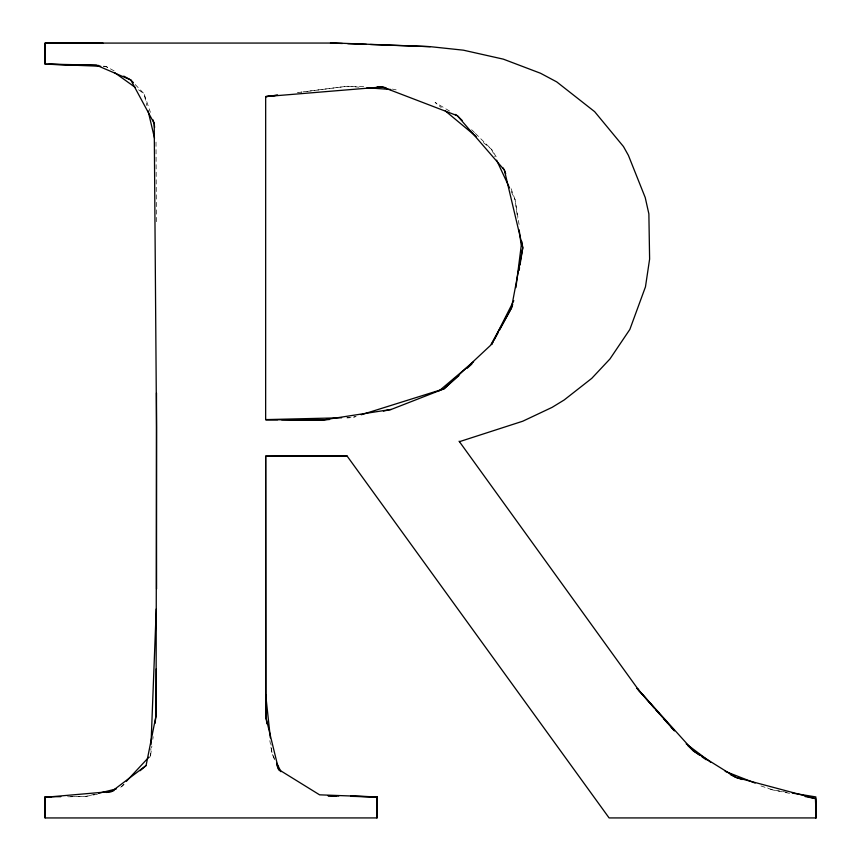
<?xml version="1.0" encoding="UTF-8"?>
<svg xmlns="http://www.w3.org/2000/svg" width="861" height="861" viewBox="0 0 861 861"><rect width="100%" height="100%" fill="white"/><g stroke="black" fill="none" stroke-linecap="round" stroke-linejoin="round"><path stroke-width="0.65" stroke-dasharray="4.3 3.23" d="M149.599 757.583L150.61 755.301L150.869 748.596M150.61 755.301L151.88 746.013M152.795 739.373L153.161 736.715M123.715 784.145L120.12 787.987L124.113 784.532M356.142 416.337L353.591 417.122L357.487 416.444M94.699 794.251L85.799 796.436L68.32 796.791M97.444 794.208L85.799 796.436L67.406 796.597M301.673 92.095L297.669 92.611L301.662 92.019M307 91.417L346.983 86.283L365.301 86.638M302.997 91.858L346.983 86.283L358.94 87.155M346.972 417.972L350.976 417.628M346.972 417.639L349.641 417.574M103.428 66.383L106.075 66.491L114.309 70.979M103.621 66.146L106.075 66.491L109.325 68.826M787.019 792.238L772.597 789.903L759.919 785.576M789.515 793.336L772.597 789.903L767.603 787.944M392.379 89.081L396.157 89.878M449.571 111.069L435.085 102.416L441.241 107.539M138.61 89.835L144.035 93.72L150.395 112.328M483.355 142.528L491.566 149.351L497.626 159.145M471.613 129.731L474.465 132.54M475.412 133.477L491.566 149.351L494.935 156.562M135.209 84.539L144.035 93.72L146.811 105.505M274.422 758.401L272.044 753.579L269.859 740.654M511.197 191.433L515.126 199.849L519.054 224.463M274.573 759.703L272.044 753.579L271.054 744.399M511.09 188.667L515.126 199.849L517.579 218.124M156.002 142.087L156.422 222.719"/><path stroke-width="1.29" d="M45.063 817.885L45.063 796.791L60.83 796.662M269.665 96.077L265.672 96.583L265.651 419.619L321.627 420.168L329.623 419.479M156.271 668.879L156.078 715.48L154.98 723.444M376.924 817.928L377.129 796.952L319.592 794.832L278.62 769.497L276.596 764.6M151.019 744.571L156.25 609.028M515.911 287.628L521.249 245.546L519.151 229.876M519.129 270.311L519.56 267.663M519.99 265.016L522.778 247.785L521.744 241.306M140.085 770.724L146.079 765.547L156.078 715.48L156.53 427.121L154.216 123.489L152.946 119.765M512.715 304.385L511.445 308.077L499.305 330.484M513.802 300.65L491.534 344.604L492.922 342.269M494.192 339.912L498.024 332.841M126.406 781.261L148.813 757.228M458.935 375.568L444.028 388.828L361.265 414.754M466.877 368.497L471.85 364.074M439.293 390.722L473.593 361.781M146.079 765.547L111.672 791.485L106.495 792.475M114.082 790.484L111.672 791.485L45.472 797.254L50.842 797.146M383.414 411.063L391.185 409.449L444.028 388.828L490.522 345.369L511.445 308.077L522.778 247.785L504.352 170.026L503.007 167.852M459.451 441.671L522.767 421.212L552.127 407.35L564.181 399.967L591.776 378.345L609.943 358.972L629.843 329.44L645.459 286.864L649.614 259.086L648.871 213.872L645.233 197.578L628.401 155.357L623.461 146.542L594.639 111.661L556.723 81.892L540.557 73.271L503.373 59.161L463.433 50.186L430.306 46.666L336.317 43.05L45.095 43.093L45.127 64.069M98.509 793.304L116.31 788.924M391.185 409.449L321.627 420.168L281.644 419.781M265.683 96.712L277.683 95.173L272.334 95.732M265.672 96.583L382.306 86.961L386.083 87.757M341.645 417.779L265.651 419.619L277.651 419.737M102.965 43.104L45.095 43.082L45.138 64.231L98.703 65.468M347.037 455.996L265.672 456.05L265.683 694.579L265.909 717.396L267.007 723.864M377.075 86.864L382.306 86.961L457.363 115.729L462.12 120.4M49.055 64.155L96.249 65.135L130.786 79.955L133.444 82.71M328.181 795.768L338.75 795.995M350.642 796.242L377.075 796.802L377.096 817.928L45.138 817.95L45.063 796.791M328.192 795.801L336.134 795.984M350.685 796.328L377.129 796.952M330.452 43.05L342.43 43.48M347.758 43.674L366.399 44.352M370.391 44.503L430.306 46.666M46.451 64.123L100.769 66.275M366.915 87.747L390.84 89.49M792.26 793.089L815.862 796.92L815.927 817.928L609.093 817.928L346.918 455.803L265.672 456.308L265.909 717.396L278.62 769.497L280.944 771.66L276.79 763.223M805.132 796.522L815.539 798.631L815.937 817.928L815.539 798.631L735.821 777.354L730.246 774.513M742.16 779.517L735.821 777.354L693.46 750.953L687.907 745.68M725.177 771.348L755.129 783.069M123.726 76.102L130.786 79.955L154.216 123.489L154.603 127.471M455.135 114.395L457.363 115.729L504.352 170.026L505.698 173.761M699.875 755.377L693.46 750.953L637.151 688.466L654.016 707.742M702.016 756.851L706.289 759.8M114.75 72.711L135.36 87.499M686.195 743.839L710.626 762.2M445.352 110.951L476.165 136.555M655.791 709.755L659.354 713.791M663.799 718.838L674.464 730.935M637.151 688.466L667.684 723.197M671.182 727.168L673.797 730.15M459.096 441.198L639.788 691.598M496.614 160.168L509.518 187.827M148.049 110.735L154.539 138.223M265.683 694.579L270.354 737.845M156.487 392.982L156.562 588.946"/></g></svg>
